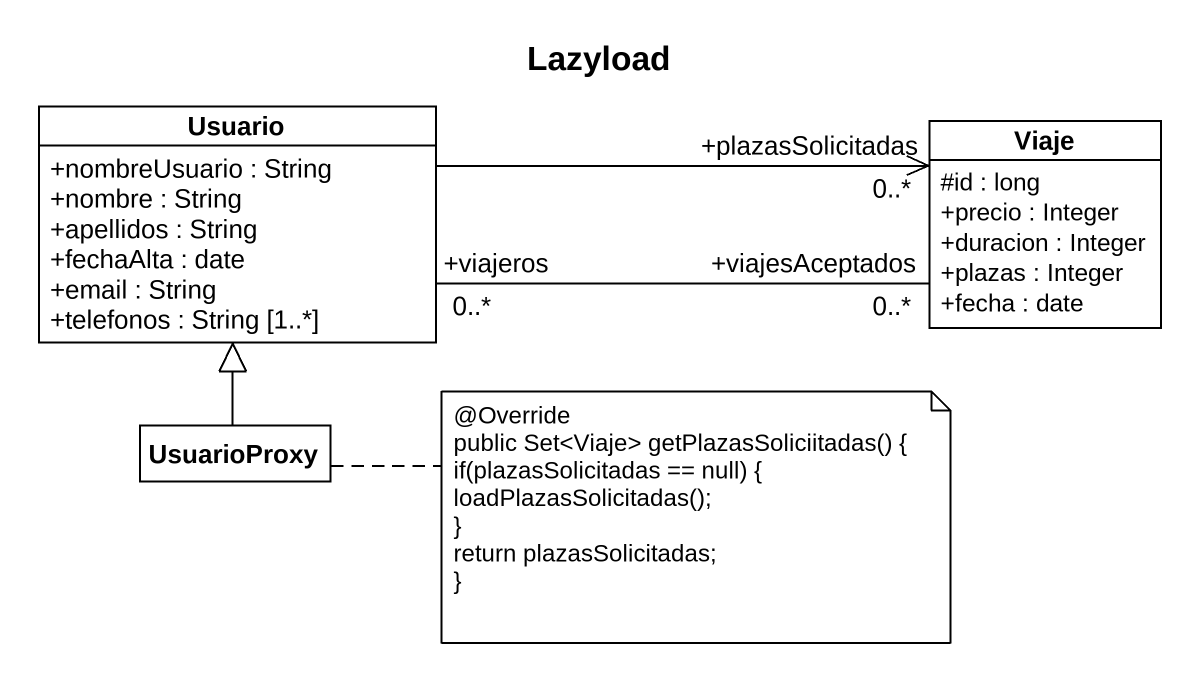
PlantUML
@startuml
title Lazyload
hide circle
hide empty members
skinparam classAttributeIconSize 0
class Usuario {
  +nombreUsuario : String
  +nombre : String
  +apellidos : String
  +fechaAlta : date
  +email : String
  +telefonos : String [1..*]
}
class Viaje {
  #id : long
  +precio : Integer
  +duracion : Integer
  +plazas : Integer
  +fecha : date
}
class UsuarioProxy
Usuario "+viajeros\n0..*" -right- "+viajesAceptados\n0..*" Viaje
Usuario -right-> "+plazasSolicitadas\n0..*" Viaje
UsuarioProxy -up-|> Usuario
note right of UsuarioProxy
  ~@Override
  public Set<Viaje> getPlazasSoliciitadas() {
  if(plazasSolicitadas == null) {
  loadPlazasSolicitadas();
  ~}
  return plazasSolicitadas;
  ~}
end note
@enduml
